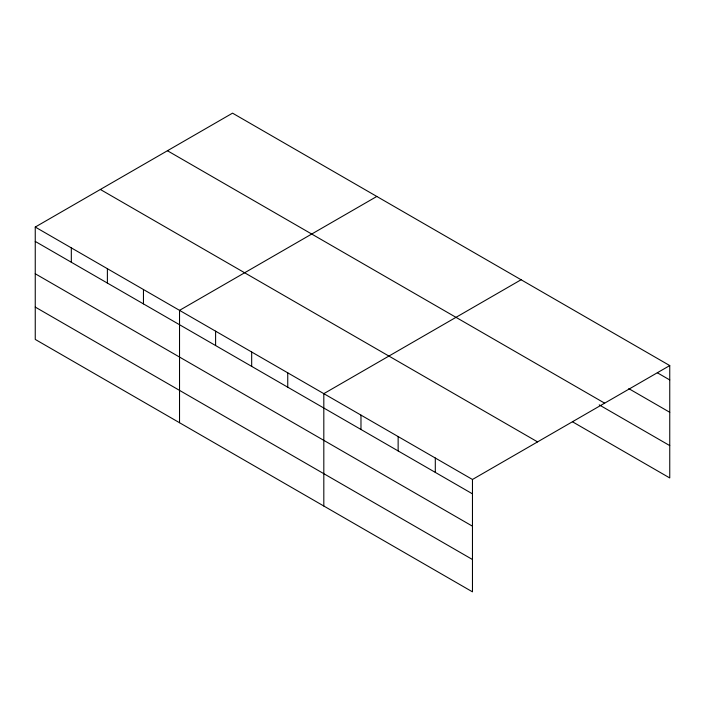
<?xml version="1.0" encoding="UTF-8"?>
<svg xmlns="http://www.w3.org/2000/svg" width="705" height="705" viewBox="0 0 705 705"><rect width="100%" height="100%" fill="white"/><g stroke="black" fill="none" stroke-linecap="round" stroke-linejoin="round"><path stroke-width="1.06" d="M472.465 526.186L472.465 479.479L35.25 227.054L35.25 339.422L472.465 591.847L472.465 526.186L35.25 273.76M572.557 421.828L669.75 477.946L669.75 365.578L232.535 113.153L35.25 227.054M376.814 196.457L179.528 310.359L179.528 422.718M521.092 279.753L323.815 393.654L323.815 506.023M472.465 479.479L669.75 365.578M657.36 372.786L669.75 379.942M628.772 388.622L669.75 412.284M167.429 150.738L604.643 403.163M599.232 404.89L669.75 445.604M100.357 189.469L537.571 441.894M35.25 241.418L472.465 493.844M35.25 307.08L472.465 559.506M435.302 458.021L435.302 472.385M398.14 436.562L398.14 450.927M360.978 415.113L360.978 429.468M287.746 372.83L287.746 387.195M251.676 352.007L251.676 366.362M215.598 331.183L215.598 345.538M143.459 289.526L143.459 303.89M107.389 268.702L107.389 283.066M71.32 247.878L71.32 262.242"/></g></svg>
